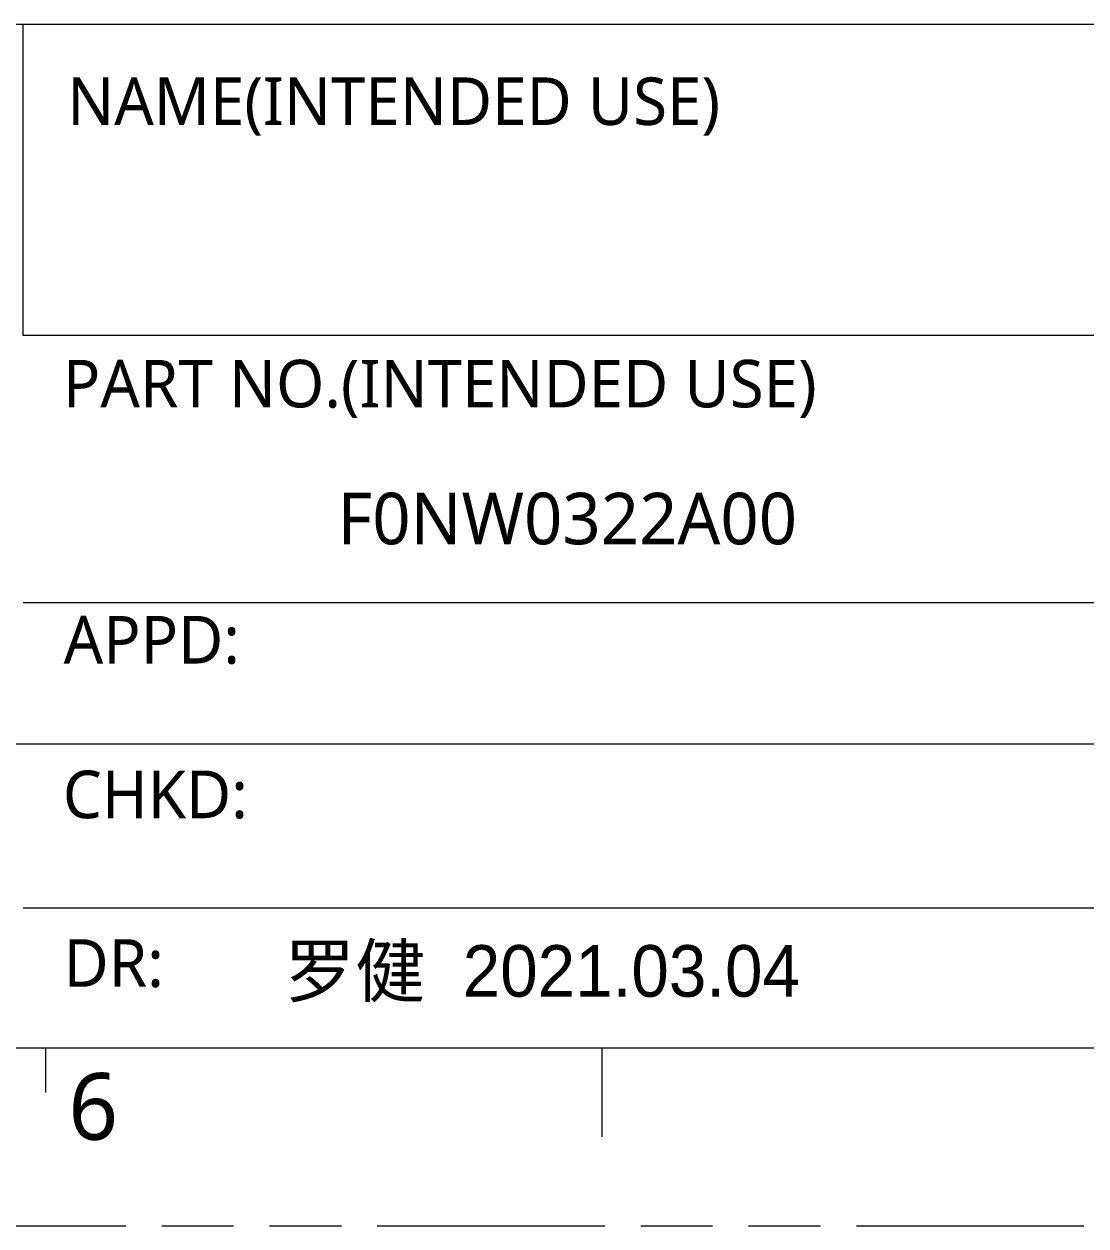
# Model space of a CAD drawing. Extents: x 1548 to 1929, y -174 to 95.
# Drawn here: x 1812.9 to 1857.2, y -174.5 to -124.3 of the extents above; entities that cross this region are included whole.
import ezdxf

# ---------------------------------------------------------------- set-up
doc = ezdxf.new("R2010")
doc.units = 0
doc.linetypes.add('PHANTOM', pattern=[29.5, 9.5, -1.5, 3, -1.5, 3, -1.5, 9.5])
doc.layers.get('0').update_dxf_attribs({"lineweight": 5})
doc.layers.add('0PAPERF', color=2, linetype='PHANTOM', lineweight=5, plot=False)
doc.layers.add('DIM', color=3, linetype='Continuous', lineweight=5)
doc.layers.add('備註', color=1, linetype='Continuous', lineweight=5)
doc.styles.get("Standard").update_dxf_attribs({"font": 'txt.shx'})

msp = doc.modelspace()

# ---------------------------------------------------------------- linework, layer by layer
for p, q in [((1858.345, -154.366), (1789.601, -154.366)), ((1812.825, -161.194), (1858.345, -161.194)), ((1558.286, -167.041), (1916.87, -167.041))]:
    msp.add_line(p, q)
at = {"color": 0}
for p, q in [((1813.754, -167.041), (1813.754, -168.899)), ((1836.978, -167.041), (1836.978, -170.757))]:
    msp.add_line(p, q, dxfattribs=at)
msp.add_lwpolyline([(1812.825, -124.309), (1916.87, -124.309), (1916.87, -137.314), (1812.825, -137.314)], close=True)
at = {"layer": '0PAPERF'}
msp.add_line((1547.602, -174.473), (1928.578, -174.473), dxfattribs=at)
at = {"layer": '備註', "color": 0}
for p, q in [((1745.01, -124.309), (1916.87, -124.309)), ((1916.87, -148.462), (1812.825, -148.462))]:
    msp.add_line(p, q, dxfattribs=at)

# ---------------------------------------------------------------- texts
at = {"linetype": 'Continuous', "insert": (1825.938, -143.872), "char_height": 2.1504, "width": 21.27921, "attachment_point": 1, "bg_fill": 2}
msp.add_mtext('{\\fMicrosoft JhengHei|b0|i0|c136|p18;\\C0;F0NW0322A00}', dxfattribs=at)
at = {"linetype": 'Continuous', "insert": (1823.74, -162.753), "char_height": 2.1504, "width": 35.83109, "attachment_point": 1}
msp.add_mtext('{\\fPMingLiU|b0|i0|c136|p18;罗健  2021.03.04}', dxfattribs=at)
at = {"layer": 'DIM', "color": 0, "insert": (1814.708, -168.091), "char_height": 2.78692, "width": 1.69676, "attachment_point": 1}
msp.add_mtext('{\\fMicrosoft JhengHei|b0|i0|c136|p0;6}', dxfattribs=at)
at = {"layer": '備註', "color": 0, "char_height": 1.98453, "attachment_point": 1}
for s, insert, width in [('{\\fMicrosoft JhengHei|b0|i0|c136|p0;NAME(INTENDED USE)}', (1814.656, -126.538), 39.2477), ('{\\fMicrosoft JhengHei|b0|i0|c136|p0;PART NO.(INTENDED USE)}', (1814.477, -138.324), 40.22057), ('{\\fMicrosoft JhengHei|b0|i0|c136|p0;APPD:}', (1814.509, -149.015), 9.23084), ('{\\fMicrosoft JhengHei|b0|i0|c136|p0;CHKD:}', (1814.47, -155.47), 9.23084), ('{\\fMicrosoft JhengHei|b0|i0|c136|p0;DR:}', (1814.504, -162.508), 9.23084)]:
    msp.add_mtext(s, dxfattribs=dict(at, insert=insert, width=width))

doc.saveas('drawing.dxf')
